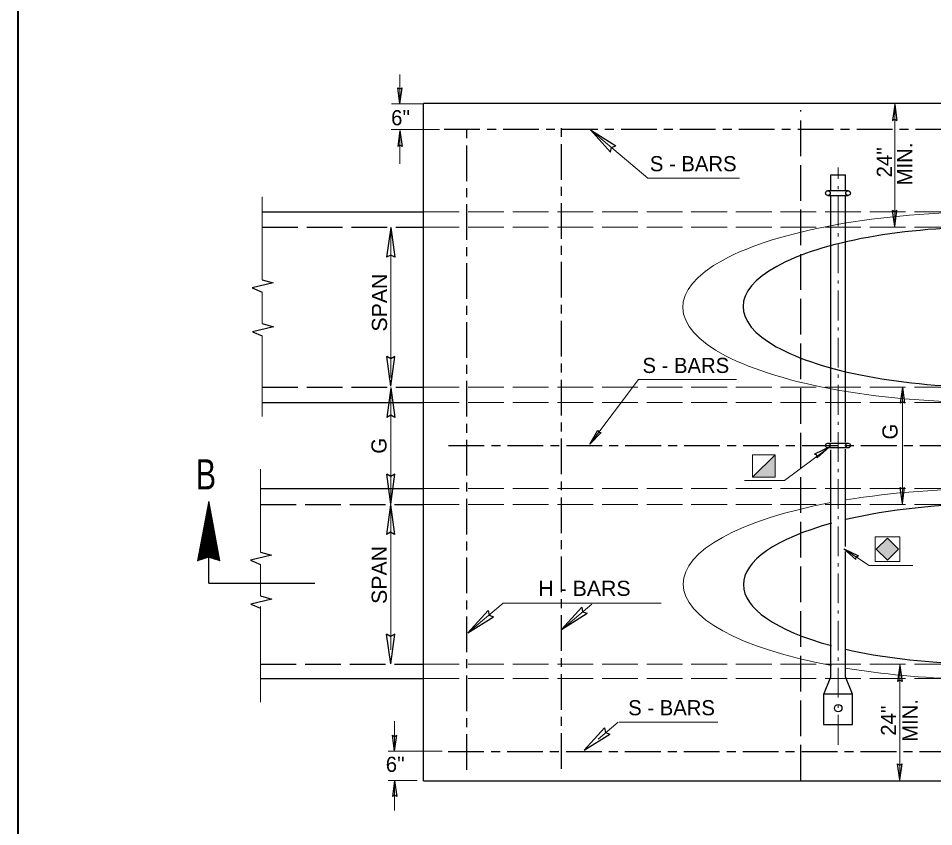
# Model space of a CAD drawing. Extents: x -48 to 160, y -9 to 186.
# Drawn here: x 25.86 to 55.09, y 16.5 to 42.32 of the extents above; entities that cross this region are included whole.
import ezdxf

# ---------------------------------------------------------------- set-up
doc = ezdxf.new("R2010")
doc.units = 0
doc.header["$LTSCALE"] = 0.19
for name, pattern in [('DOT_DASHED', [7.7, 5, -1.2, 0.3, -1.2]), ('LONG_DASH_SHORT_DASH', [9.9, 6, -1.2, 1.5, -1.2]), ('LONG_DASHED', [7.5, 6, -1.5])]:
    doc.linetypes.add(name, pattern=pattern)
doc.layers.add('1', color=7, linetype='Continuous', lineweight=13)

msp = doc.modelspace()

# ---------------------------------------------------------------- hatches: boundary and pattern name
at = {"layer": '1'}
for points in [[(49.3069, 27.6557), (50.0242, 28.373), (50.0242, 27.6557)], [(53.6079, 25.0042), (53.2536, 25.3585), (53.6079, 25.7129), (53.9622, 25.3585)]]:
    msp.add_hatch(color=256, dxfattribs=at).paths.add_polyline_path(points)

# ---------------------------------------------------------------- linework, layer by layer
at = {"layer": '1', "lineweight": 40}
msp.add_line((25.8609, -2.1444), (25.8609, 79.8492), dxfattribs=at)
at = {"layer": '1'}
for p, q in [((38.0454, 40.5224), (38.0454, 39.5886)), ((37.78, 39.5886), (38.7707, 39.5886)), ((53.8412, 39.5863), (53.8412, 35.7786)), ((37.7627, 38.7636), (39.3097, 38.7636)), ((38.0454, 38.6262), (38.0454, 37.6641)), ((33.6441, 33.9642), (33.6441, 36.6171)), ((37.7565, 35.647), (37.7565, 30.8482)), ((33.6441, 32.5664), (33.6441, 33.5673)), ((33.6441, 29.5983), (33.6441, 32.1713)), ((44.109, 28.7169), (45.6653, 30.7813)), ((45.6653, 30.7813), (48.7922, 30.7813)), ((37.7571, 26.78), (37.7571, 30.5266)), ((54.0867, 26.7927), (54.0867, 30.5393)), ((50.3238, 27.5502), (51.6514, 28.5426)), ((33.5921, 25.2655), (33.5921, 27.9184)), ((49.0498, 27.5502), (50.3238, 27.5502)), ((31.9464, 26.8905), (31.9461, 26.8905)), ((32.0001, 26.5971), (31.8902, 26.5971)), ((31.8923, 25.0912), (31.8923, 26.6091)), ((31.9973, 26.6112), (31.8928, 26.6112)), ((31.9949, 26.625), (31.8956, 26.625)), ((31.9923, 26.6389), (31.8983, 26.6389)), ((31.99, 26.6532), (31.9007, 26.6532)), ((31.9873, 26.6672), (31.9034, 26.6672)), ((31.9848, 26.681), (31.9062, 26.681)), ((31.9065, 25.0959), (31.9065, 26.6827)), ((31.9824, 26.6948), (31.9087, 26.6948)), ((31.9795, 26.709), (31.9114, 26.709)), ((31.9771, 26.7228), (31.914, 26.7228)), ((31.9747, 26.7368), (31.9167, 26.7368)), ((31.9719, 26.7508), (31.9195, 26.7508)), ((31.9203, 25.1006), (31.9203, 26.7565)), ((31.9693, 26.7647), (31.9222, 26.7647)), ((31.967, 26.7787), (31.9247, 26.7787)), ((31.9643, 26.7926), (31.9271, 26.7926)), ((31.9619, 26.8067), (31.9299, 26.8067)), ((31.9596, 26.8204), (31.9324, 26.8204)), ((31.9343, 25.1057), (31.9343, 26.8301)), ((31.9565, 26.8346), (31.9354, 26.8346)), ((31.9542, 26.8487), (31.9379, 26.8487)), ((31.9517, 26.8625), (31.9405, 26.8625)), ((31.9489, 26.8764), (31.9432, 26.8764)), ((31.9482, 25.1013), (31.9482, 26.8803)), ((31.9621, 25.0966), (31.9621, 26.8039)), ((31.9762, 25.0918), (31.9762, 26.7276)), ((31.9901, 25.0875), (31.9901, 26.6512)), ((37.7501, 26.7927), (37.7501, 22.1495)), ((32.054, 26.3039), (31.8346, 26.3039)), ((31.8367, 25.0719), (31.8367, 26.3148)), ((32.0515, 26.3177), (31.8369, 26.3177)), ((32.0489, 26.3318), (31.8398, 26.3318)), ((32.0463, 26.3459), (31.8423, 26.3459)), ((32.0438, 26.3598), (31.8451, 26.3598)), ((32.0408, 26.3735), (31.8477, 26.3735)), ((31.8502, 25.0766), (31.8502, 26.3883)), ((32.0388, 26.3876), (31.8502, 26.3876)), ((32.0358, 26.4014), (31.8532, 26.4014)), ((32.0333, 26.4153), (31.8557, 26.4153)), ((32.0308, 26.4296), (31.8585, 26.4296)), ((32.0284, 26.4435), (31.8609, 26.4435)), ((32.0258, 26.4577), (31.8636, 26.4577)), ((31.8644, 25.0816), (31.8644, 26.462)), ((32.0232, 26.4712), (31.8663, 26.4712)), ((32.0205, 26.4854), (31.8689, 26.4854)), ((32.0182, 26.4992), (31.8717, 26.4992)), ((32.0155, 26.5133), (31.8742, 26.5133)), ((32.013, 26.5272), (31.8773, 26.5272)), ((31.8783, 25.0864), (31.8783, 26.5354)), ((32.0104, 26.5413), (31.8796, 26.5413)), ((32.0079, 26.5554), (31.8822, 26.5554)), ((32.0051, 26.5691), (31.8851, 26.5691)), ((32.0027, 26.5832), (31.8875, 26.5832)), ((32.004, 25.0828), (32.004, 26.5751)), ((32.0182, 25.0783), (32.0182, 26.4989)), ((32.0322, 25.0733), (32.0322, 26.4226)), ((32.046, 25.069), (32.046, 26.346)), ((31.7805, 25.0524), (31.7805, 26.02)), ((32.1049, 26.0244), (31.7815, 26.0244)), ((32.1023, 26.0384), (31.7843, 26.0384)), ((32.1, 26.0523), (31.7867, 26.0523)), ((32.0975, 26.0663), (31.7895, 26.0663)), ((32.0949, 26.0803), (31.7919, 26.0803)), ((31.7946, 25.0571), (31.7946, 26.0938)), ((32.0922, 26.0942), (31.7948, 26.0942)), ((32.0899, 26.1082), (31.7975, 26.1082)), ((32.0872, 26.1222), (31.8001, 26.1222)), ((32.0844, 26.1362), (31.8028, 26.1362)), ((32.0822, 26.1502), (31.8053, 26.1502)), ((32.0793, 26.1642), (31.8083, 26.1642)), ((31.8086, 25.0625), (31.8086, 26.1676)), ((32.0769, 26.1782), (31.8107, 26.1782)), ((32.0743, 26.1922), (31.8132, 26.1922)), ((32.0718, 26.2061), (31.8162, 26.2061)), ((32.0692, 26.2199), (31.8185, 26.2199)), ((32.0668, 26.2341), (31.8212, 26.2341)), ((31.8224, 25.0669), (31.8224, 26.2412)), ((32.0641, 26.248), (31.8239, 26.248)), ((32.0617, 26.262), (31.8268, 26.262)), ((32.0589, 26.2759), (31.8293, 26.2759)), ((32.0564, 26.2897), (31.8318, 26.2897)), ((32.06, 25.0643), (32.06, 26.2701)), ((32.0739, 25.0599), (32.0739, 26.1935)), ((32.088, 25.0553), (32.088, 26.1172)), ((32.1019, 25.0504), (32.1019, 26.0409)), ((31.7247, 25.0332), (31.7247, 25.7258)), ((32.1587, 25.7311), (31.7259, 25.7311)), ((32.1562, 25.7451), (31.7287, 25.7451)), ((32.1538, 25.759), (31.7313, 25.759)), ((32.1509, 25.773), (31.7338, 25.773)), ((32.1485, 25.787), (31.7363, 25.787)), ((31.7387, 25.0381), (31.7387, 25.7993)), ((32.1461, 25.8009), (31.739, 25.8009)), ((32.1433, 25.8152), (31.7416, 25.8152)), ((32.1411, 25.8288), (31.7444, 25.8288)), ((32.1383, 25.8429), (31.7471, 25.8429)), ((32.1358, 25.8569), (31.7498, 25.8569)), ((32.1332, 25.8708), (31.7523, 25.8708)), ((31.7525, 25.0431), (31.7525, 25.8728)), ((32.1306, 25.8848), (31.7549, 25.8848)), ((32.1279, 25.8988), (31.7576, 25.8988)), ((32.1256, 25.9127), (31.7604, 25.9127)), ((32.1229, 25.9267), (31.763, 25.9267)), ((32.1203, 25.9407), (31.7655, 25.9407)), ((31.7665, 25.0477), (31.7665, 25.9466)), ((32.1179, 25.9547), (31.7682, 25.9547)), ((32.1153, 25.9688), (31.7708, 25.9688)), ((32.1128, 25.9825), (31.7737, 25.9825)), ((32.1103, 25.9963), (31.7762, 25.9963)), ((32.1076, 26.0105), (31.7787, 26.0105)), ((32.1158, 25.0457), (32.1158, 25.9648)), ((32.1298, 25.0414), (32.1298, 25.8882)), ((32.1437, 25.0367), (32.1437, 25.8122)), ((32.1577, 25.0322), (32.1577, 25.7361)), ((31.6687, 25.0136), (31.6687, 25.4311)), ((32.2127, 25.4377), (31.6702, 25.4377)), ((32.2101, 25.4517), (31.6728, 25.4517)), ((32.2072, 25.4657), (31.6754, 25.4657)), ((32.205, 25.4796), (31.6783, 25.4796)), ((32.2022, 25.4937), (31.6808, 25.4937)), ((31.6829, 25.019), (31.6829, 25.5048)), ((32.1998, 25.5078), (31.6837, 25.5078)), ((32.1972, 25.5218), (31.686, 25.5218)), ((32.1946, 25.5358), (31.6887, 25.5358)), ((32.1919, 25.5496), (31.6914, 25.5496)), ((32.1894, 25.5636), (31.694, 25.5636)), ((31.6968, 25.0236), (31.6968, 25.5783)), ((32.1869, 25.5774), (31.6968, 25.5774)), ((32.1845, 25.5914), (31.6994, 25.5914)), ((32.1817, 25.6054), (31.702, 25.6054)), ((32.1792, 25.6192), (31.7048, 25.6192)), ((32.1768, 25.6332), (31.7072, 25.6332)), ((32.1738, 25.6472), (31.7097, 25.6472)), ((31.7108, 25.0282), (31.7108, 25.6521)), ((32.1715, 25.6612), (31.7127, 25.6612)), ((32.169, 25.6752), (31.7152, 25.6752)), ((32.1665, 25.6891), (31.718, 25.6891)), ((32.1639, 25.7033), (31.7207, 25.7033)), ((32.1616, 25.7173), (31.7231, 25.7173)), ((32.1716, 25.0273), (32.1716, 25.6596)), ((32.1857, 25.0227), (32.1857, 25.5834)), ((32.1998, 25.0181), (32.1998, 25.5069)), ((32.2137, 25.0136), (32.2137, 25.431)), ((31.613, 24.9947), (31.613, 25.1366)), ((32.2659, 25.1445), (31.6145, 25.1445)), ((32.2638, 25.1583), (31.6172, 25.1583)), ((32.2614, 25.1722), (31.6198, 25.1722)), ((32.2584, 25.1862), (31.6225, 25.1862)), ((32.2561, 25.2003), (31.6252, 25.2003)), ((31.6271, 24.9996), (31.6271, 25.2102)), ((32.2536, 25.2143), (31.6279, 25.2143)), ((32.2507, 25.228), (31.6304, 25.228)), ((32.2483, 25.2422), (31.6329, 25.2422)), ((32.246, 25.2561), (31.6359, 25.2561)), ((32.2432, 25.2701), (31.6383, 25.2701)), ((31.6409, 25.0042), (31.6409, 25.2839)), ((32.2407, 25.2839), (31.6409, 25.2839)), ((32.238, 25.2981), (31.6437, 25.2981)), ((32.2355, 25.3122), (31.6464, 25.3122)), ((32.233, 25.326), (31.6492, 25.326)), ((32.2304, 25.3399), (31.6517, 25.3399)), ((32.2278, 25.3538), (31.6543, 25.3538)), ((31.6552, 25.009), (31.6552, 25.3575)), ((32.2253, 25.3678), (31.6568, 25.3678)), ((32.2228, 25.3818), (31.6597, 25.3818)), ((32.2203, 25.3958), (31.6622, 25.3958)), ((32.2174, 25.41), (31.6648, 25.41)), ((32.2148, 25.4238), (31.6676, 25.4238)), ((32.2276, 25.009), (32.2276, 25.3545)), ((32.2416, 25.0042), (32.2416, 25.2784)), ((32.2554, 24.9997), (32.2554, 25.2018)), ((52.2137, 25.3687), (53.0317, 24.8441)), ((31.585, 24.9852), (31.585, 24.9896)), ((31.6021, 24.9907), (31.5852, 24.9907)), ((31.6424, 25.0047), (31.588, 25.0047)), ((31.6829, 25.0187), (31.5906, 25.0187)), ((31.7234, 25.0327), (31.5933, 25.0327)), ((31.7637, 25.0465), (31.5959, 25.0465)), ((31.8042, 25.0607), (31.5986, 25.0607)), ((31.5991, 24.9897), (31.5991, 25.0633)), ((31.8446, 25.0744), (31.6013, 25.0744)), ((31.8851, 25.0885), (31.6039, 25.0885)), ((31.9256, 25.1026), (31.6064, 25.1026)), ((32.2714, 25.1166), (31.6093, 25.1166)), ((32.2688, 25.1305), (31.6118, 25.1305)), ((32.2737, 25.1026), (31.9445, 25.1026)), ((32.2764, 25.0885), (31.9868, 25.0885)), ((32.279, 25.0744), (32.0289, 25.0744)), ((32.2816, 25.0607), (32.0715, 25.0607)), ((32.2843, 25.0465), (32.1133, 25.0465)), ((32.2867, 25.0327), (32.1562, 25.0327)), ((32.2895, 25.0187), (32.1981, 25.0187)), ((32.2918, 25.0047), (32.2405, 25.0047)), ((32.2695, 24.9951), (32.2695, 25.1258)), ((32.2943, 24.9907), (32.2826, 24.9907)), ((32.2834, 24.9905), (32.2834, 25.0493)), ((33.5921, 23.8678), (33.5921, 24.8686)), ((53.0317, 24.8441), (54.4212, 24.8441)), ((33.5921, 23.5305), (33.5921, 20.4727)), ((40.2168, 22.6897), (41.3403, 23.6363)), ((41.3403, 23.6363), (46.3875, 23.6363)), ((43.2051, 22.7892), (44.1713, 23.6028)), ((54.0062, 17.9716), (54.0062, 21.6832)), ((37.8742, 19.8697), (37.8742, 18.9042)), ((44.3706, 19.2972), (45.0121, 19.8377)), ((45.04, 19.8377), (48.1997, 19.8377)), ((37.6722, 18.9042), (39.395, 18.9042)), ((37.6653, 17.9735), (38.5995, 17.9735)), ((37.8742, 17.9735), (37.8742, 17.0113))]:
    msp.add_line(p, q, dxfattribs=at)
at = {"layer": '1', "lineweight": 25}
for p, q in [((38.0457, 39.5887), (37.9755, 40.0996)), ((38.0457, 39.5887), (38.1158, 40.0996)), ((38.7987, 17.9662), (38.7987, 39.5965)), ((68.5609, 39.5965), (38.7987, 39.5965)), ((53.8414, 39.5639), (53.7712, 39.053)), ((53.8414, 39.5639), (53.9116, 39.053)), ((38.0452, 38.7336), (37.975, 38.2227)), ((38.0452, 38.7336), (38.1153, 38.2227)), ((44.1261, 38.7572), (44.7697, 38.0441)), ((44.1261, 38.7572), (44.9382, 38.2437)), ((51.8067, 37.3128), (52.2721, 37.3128)), ((51.8067, 36.8099), (51.8067, 37.3128)), ((52.2721, 36.8099), (52.2721, 37.3128)), ((52.3524, 36.8099), (51.705, 36.8099)), ((51.7115, 36.6602), (52.3538, 36.6602)), ((51.8067, 28.7916), (51.8067, 36.6587)), ((52.2721, 28.7821), (52.2721, 36.6587)), ((33.6441, 36.1313), (38.7987, 36.1313)), ((53.8409, 35.6632), (53.7707, 36.1741)), ((53.8409, 35.6632), (53.9111, 36.1741)), ((37.7521, 35.6347), (37.6212, 34.6832)), ((37.7521, 35.6347), (37.8828, 34.6832)), ((37.7559, 30.5664), (37.6253, 31.5183)), ((37.7559, 30.5664), (37.8866, 31.5183)), ((37.7559, 30.5169), (37.6253, 29.565)), ((37.7559, 30.5169), (37.8866, 29.565)), ((54.0864, 30.5367), (54.0162, 30.0257)), ((54.0864, 30.5367), (54.1566, 30.0257)), ((33.6441, 30.0497), (38.7987, 30.0497)), ((44.1092, 28.7168), (44.3607, 29.1671)), ((44.1092, 28.7168), (44.4728, 29.0826)), ((51.7115, 28.744), (52.3538, 28.744)), ((51.7496, 28.6223), (51.2862, 28.3959)), ((51.7496, 28.6223), (51.3645, 28.2793)), ((52.3524, 28.5942), (51.705, 28.5942)), ((51.8067, 21.2852), (51.8067, 28.5358)), ((52.2721, 25.4492), (52.2721, 28.5547)), ((37.7559, 26.7993), (37.6253, 27.7512)), ((37.7559, 26.7993), (37.8866, 27.7512)), ((33.5921, 27.3017), (38.7987, 27.3017)), ((54.0869, 26.8191), (54.0167, 27.33)), ((54.0869, 26.8191), (54.1571, 27.33)), ((37.7457, 26.78), (37.6148, 25.8285)), ((37.7457, 26.78), (37.8763, 25.8285)), ((31.9445, 24.2761), (31.9445, 25.8243)), ((52.214, 25.3689), (52.6061, 25.034)), ((52.214, 25.3689), (52.6819, 25.1522)), ((52.2721, 21.2838), (52.2721, 25.2824)), ((31.9445, 24.2761), (35.3235, 24.2761)), ((40.2171, 22.6894), (40.8607, 23.4026)), ((43.2059, 22.7992), (43.8493, 23.5124)), ((40.2171, 22.6894), (41.029, 23.2024)), ((43.2059, 22.7992), (44.0178, 23.3125)), ((37.7495, 21.6943), (37.6188, 22.6462)), ((37.7495, 21.6943), (37.8802, 22.6462)), ((54.0059, 21.6468), (53.9357, 21.1358)), ((54.0059, 21.6468), (54.0761, 21.1358)), ((33.5921, 21.2258), (38.7987, 21.2258)), ((51.5752, 20.7288), (51.8067, 21.2852)), ((52.4989, 20.7272), (52.2721, 21.2838)), ((43.9312, 18.9402), (44.5748, 19.6535)), ((37.8744, 18.9043), (37.8042, 19.4152)), ((37.8744, 18.9043), (37.9446, 19.4152)), ((43.9312, 18.9402), (44.7432, 19.4536)), ((54.0064, 17.9902), (53.9363, 18.5011)), ((54.0064, 17.9902), (54.0766, 18.5011)), ((37.8739, 17.9734), (37.8038, 17.4625)), ((37.8739, 17.9734), (37.9441, 17.4625)), ((38.7987, 17.9662), (68.5609, 17.9662))]:
    msp.add_line(p, q, dxfattribs=at)
at = {"layer": '1', "linetype": 'LONG_DASHED', "lineweight": 25}
for p, q in [((50.8439, 17.9662), (50.8439, 39.3791)), ((33.6441, 35.647), (38.7987, 35.647)), ((33.6441, 30.5393), (38.7987, 30.5393)), ((33.5921, 26.7927), (38.7987, 26.7927)), ((33.5921, 21.6915), (38.7987, 21.6915))]:
    msp.add_line(p, q, dxfattribs=at)
at = {"layer": '1', "linetype": 'LONG_DASH_SHORT_DASH', "lineweight": 25}
for p, q in [((40.1835, 18.3083), (40.1835, 38.9567)), ((43.2087, 18.3482), (43.2087, 38.9859)), ((39.4612, 38.7727), (68.3074, 38.7727)), ((39.5981, 28.675), (68.267, 28.675)), ((39.5873, 18.8955), (68.1416, 18.8955))]:
    msp.add_line(p, q, dxfattribs=at)
at = {"layer": '1', "linetype": 'DOT_DASHED'}
msp.add_line((52.0391, 19.1148), (52.0391, 37.557), dxfattribs=at)
at = {"layer": '1', "linetype": 'LONG_DASHED'}
for p, q in [((38.7987, 36.1313), (56.6794, 36.1313)), ((38.7987, 35.647), (56.6891, 35.647)), ((38.7987, 30.5393), (57.0343, 30.5393)), ((38.7987, 30.0497), (56.1016, 30.0497)), ((38.7987, 27.3017), (56.0322, 27.3017)), ((38.7987, 26.7927), (57.4443, 26.7927)), ((38.7987, 21.6915), (56.0322, 21.6915)), ((38.7987, 21.2258), (55.6857, 21.2258))]:
    msp.add_line(p, q, dxfattribs=at)
at = {"layer": '1', "lineweight": 25}
for points in [[(37.9755, 40.0996), (38.0464, 40.0601), (38.1158, 40.0996)], [(53.7712, 39.053), (53.8422, 39.0925), (53.9116, 39.053)], [(38.1153, 38.2227), (38.0444, 38.2622), (37.975, 38.2227)], [(44.7697, 38.0441), (44.7985, 38.1923), (44.9382, 38.2437)], [(53.9111, 36.1741), (53.8402, 36.1346), (53.7707, 36.1741)], [(37.8828, 34.6832), (37.7507, 34.7568), (37.6212, 34.6832)], [(33.6441, 33.9642), (33.9955, 33.8644), (33.3257, 33.7035), (33.6441, 33.5673)], [(33.6441, 32.5664), (34.0053, 32.4642), (33.3356, 32.3032), (33.6441, 32.1713)], [(37.8866, 31.5183), (37.7545, 31.4446), (37.6253, 31.5183)], [(54.1566, 30.0257), (54.0857, 30.0652), (54.0162, 30.0257)], [(37.8866, 29.565), (37.7545, 29.6387), (37.6253, 29.565)], [(44.3607, 29.1671), (44.3936, 29.0928), (44.4728, 29.0826)], [(51.3645, 28.2793), (51.3578, 28.3603), (51.2862, 28.3959)], [(37.8866, 27.7512), (37.7545, 27.6774), (37.6253, 27.7512)], [(54.0167, 27.33), (54.0877, 27.2905), (54.1571, 27.33)], [(37.8763, 25.8285), (37.7443, 25.9022), (37.6148, 25.8285)], [(33.5921, 25.2655), (33.9435, 25.1657), (33.2737, 25.0048), (33.5921, 24.8686)], [(52.6061, 25.034), (52.6111, 25.115), (52.6819, 25.1522)], [(33.5921, 23.8678), (33.9533, 23.7656), (33.2836, 23.6046), (33.5921, 23.4727)], [(40.8607, 23.4026), (40.8893, 23.2542), (41.029, 23.2024)], [(43.8493, 23.5124), (43.8783, 23.364), (44.0178, 23.3125)], [(37.8802, 22.6462), (37.7481, 22.5724), (37.6188, 22.6462)], [(54.0761, 21.1358), (54.0052, 21.1753), (53.9357, 21.1358)], [(44.5748, 19.6535), (44.6033, 19.505), (44.7432, 19.4536)], [(37.8042, 19.4152), (37.8752, 19.3757), (37.9446, 19.4152)], [(53.9363, 18.5011), (54.0072, 18.4616), (54.0766, 18.5011)], [(37.9441, 17.4625), (37.8732, 17.502), (37.8038, 17.4625)]]:
    msp.add_lwpolyline(points, dxfattribs=at)
at = {"layer": '1'}
msp.add_lwpolyline([(44.1257, 38.7567), (45.9573, 37.2136), (48.8886, 37.2136)], dxfattribs=at)
at = {"layer": '1', "linetype": 'LONG_DASHED'}
msp.add_lwpolyline([(49.3069, 27.6557), (50.0242, 28.373), (50.0242, 27.6557)], close=True, dxfattribs=at)
at = {"layer": '1'}
for points in [[(49.3069, 27.6557), (50.0242, 27.6557), (50.0242, 28.373), (49.3069, 28.373)], [(31.584, 24.9846), (31.9462, 26.8923), (32.2954, 24.9865), (31.9346, 25.106)], [(54.008, 24.9661), (53.2189, 24.9661), (53.2189, 25.7552), (54.008, 25.7552)], [(53.6079, 25.0042), (53.2536, 25.3585), (53.6079, 25.7129), (53.9622, 25.3585)]]:
    msp.add_lwpolyline(points, close=True, dxfattribs=at)
at = {"layer": '1', "lineweight": 25}
msp.add_lwpolyline([(51.5733, 19.7588), (52.4989, 19.7588), (52.4989, 20.7278), (51.5733, 20.7278)], close=True, dxfattribs=at)
for centre, radius in [((51.7095, 36.7349), 0.0757), ((52.3528, 36.7349), 0.0757), ((51.7095, 28.6693), 0.0757), ((52.3528, 28.6693), 0.0757), ((52.039, 20.2832), 0.1197)]:
    msp.add_circle(centre, radius, dxfattribs=at)
at = {"layer": '1'}
for centre, start_param, end_param in [((56.9092, 33.0895), 4.7150795, 7.866931), ((56.9224, 24.2478), 4.6994396, 5.2031843), ((56.9224, 24.2478), 5.2596063, 7.3093625), ((56.9224, 24.2478), 1.0772589, 1.484517)]:
    msp.add_ellipse(centre, major_axis=(-9.8342, 0), ratio=0.309821, start_param=start_param, end_param=end_param, dxfattribs=at)
at = {"layer": '1', "lineweight": 25}
for centre, major_axis, start_param, end_param in [((56.9092, 33.0895), (7.9091, -0.0232), 1.563588, 4.7181166), ((56.9224, 24.2478), (7.9091, 0.0232), 1.5650687, 2.1971528), ((56.9224, 24.2478), (7.9091, 0.0232), 2.2704165, 4.0105092), ((56.9224, 24.2478), (7.9091, 0.0232), 4.0847741, 4.6042466)]:
    msp.add_ellipse(centre, major_axis=major_axis, ratio=0.323138, start_param=start_param, end_param=end_param, dxfattribs=at)

# ---------------------------------------------------------------- texts
at = {"layer": '1'}
for s, p in [("6''", (37.7643, 38.8997)), ('S - BARS', (46.024, 37.4312)), ('S - BARS', (45.7884, 30.9883)), ('S - BARS', (45.3329, 20.0544)), ("6''", (37.5931, 18.247))]:
    msp.add_text(s, height=0.484, dxfattribs=at).set_placement(p)
for s, p in [('MIN.', (54.4037, 36.9818)), ("24''", (53.7533, 37.2364)), ('G', (53.933, 28.8642)), ('G', (37.6186, 28.4109)), ('MIN.', (54.5745, 19.2075)), ("24''", (53.8869, 19.4022))]:
    msp.add_text(s, height=0.484, rotation=90, dxfattribs=at).set_placement(p)
at = {"layer": '1', "width": 1.05}
for p in [(37.633, 32.3107), (37.6266, 23.6121)]:
    msp.add_text('SPAN ', height=0.484, rotation=90, dxfattribs=at).set_placement(p)
at = {"layer": '1'}
for s, height, width, p in [('B', 0.9679, 0.75, (31.5275, 27.2673)), ('H - BARS', 0.484, 1.05, (42.4647, 23.8687))]:
    msp.add_text(s, height=height, dxfattribs=dict(at, width=width)).set_placement(p)

doc.saveas('drawing.dxf')
